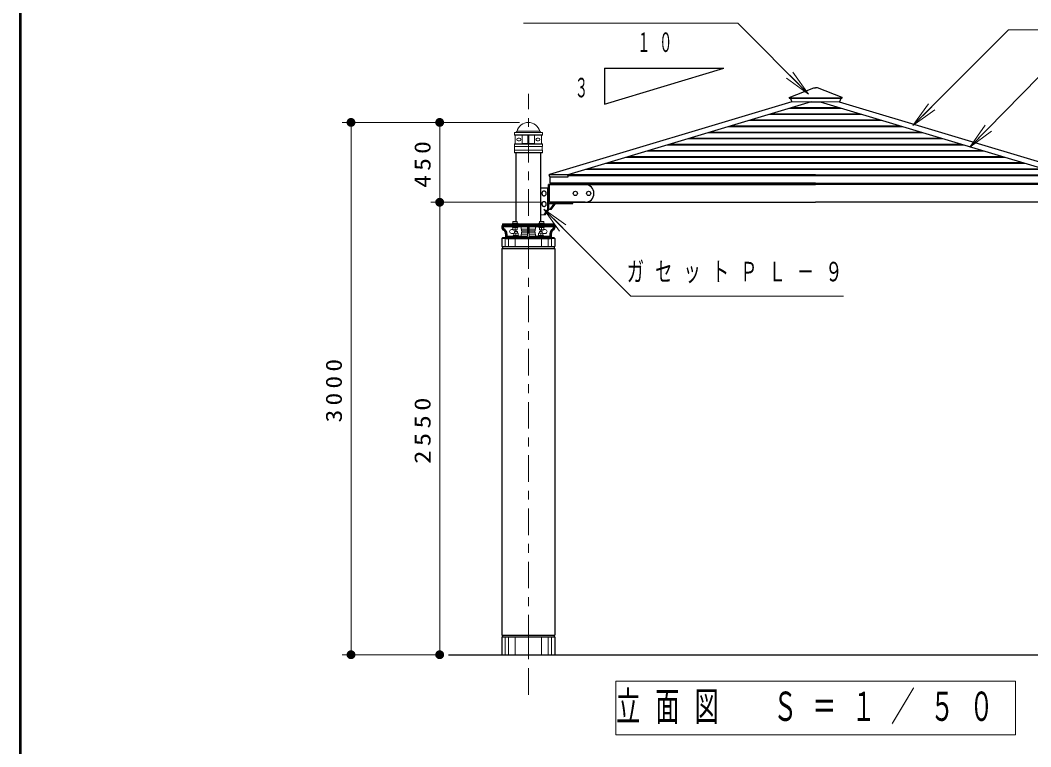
# Model space of a CAD drawing. Units: millimetres on the paper, scale 1:50. Extents: x -365 to 10, y -38 to 257.
# Drawn here: x -365 to -251, y 57.3 to 139.2 of the extents above; entities that cross this region are included whole.
import ezdxf
from ezdxf.enums import TextEntityAlignment as Align

# ---------------------------------------------------------------- set-up
doc = ezdxf.new("R2010")
doc.units = ezdxf.units.MM
doc.linetypes.add('USER2', pattern=[6, 3, -1, 1, -1])
doc.layers.add('LY_1', color=7, linetype='Continuous', lineweight=13)
doc.layers.add('LY_2', color=7, linetype='Continuous', lineweight=13)
doc.styles.add('ＭＳ ゴシック', font='')
doc.styles.get('ＭＳ ゴシック').set_extended_font_data('MS Gothic')

# ---------------------------------------------------------------- blocks, each defined once
blk = doc.blocks.new('filled_dot')
at = {"color": 0, "linetype": 'Continuous', "lineweight": -2, "const_width": 1.25}
blk.add_lwpolyline([(-0.625, 0, 1), (0.625, 0, 1)], format="xyb", close=True, dxfattribs=at)

msp = doc.modelspace()

# ---------------------------------------------------------------- linework, layer by layer
at = {"layer": 'LY_1', "lineweight": 25}
for p, q in [((-299.118, 133.783), (-299.118, 129.739)), ((-299.118, 133.783), (-285.638, 133.783)), ((-299.118, 129.738), (-285.638, 133.782)), ((-309.089, 124.259), (-309.089, 116.521)), ((-306.293, 116.521), (-306.293, 124.259)), ((-305.231, 120.847), (-305.231, 121.559)), ((-275.291, 120.847), (-305.231, 120.847)), ((-275.291, 120.847), (-245.351, 120.847)), ((-305.496, 117.877), (-305.496, 120.277)), ((-305.369, 117.877), (-305.369, 120.277)), ((-304.803, 118.477), (-304.803, 118.677)), ((-304.676, 118.477), (-304.676, 118.677)), ((-305.92, 117.277), (-305.496, 117.877)), ((-305.793, 117.277), (-305.369, 117.877)), ((-305.1, 117.877), (-305.496, 117.877)), ((-305.228, 117.877), (-304.803, 118.477)), ((-305.1, 117.877), (-304.676, 118.477)), ((-304.676, 118.477), (-304.803, 118.477)), ((-316.691, 67.677), (-235.398, 67.677))]:
    msp.add_line(p, q, dxfattribs=at)
at = {"layer": 'LY_1'}
for p, q in [((-277.853, 133.355), (-276.085, 130.88)), ((-276.085, 130.88), (-278.56, 132.647)), ((-276.085, 130.88), (-278.206, 133.001)), ((-264.317, 127.316), (-262.549, 129.791)), ((-264.317, 127.316), (-262.196, 129.438)), ((-261.842, 129.084), (-264.317, 127.316)), ((-308.691, 127.677), (-328.691, 127.677)), ((-327.691, 67.677), (-327.691, 127.677)), ((-317.691, 118.677), (-317.691, 127.677)), ((-309.271, 126.539), (-309.251, 126.559)), ((-309.271, 126.539), (-306.111, 126.539)), ((-309.271, 126.539), (-309.271, 126.279)), ((-309.251, 126.559), (-306.131, 126.559)), ((-309.089, 126.559), (-308.971, 126.677)), ((-308.971, 126.677), (-306.411, 126.677)), ((-306.293, 126.559), (-306.411, 126.677)), ((-306.131, 126.559), (-306.111, 126.539)), ((-306.111, 126.539), (-306.111, 126.279)), ((-257.904, 124.878), (-256.164, 127.372)), ((-257.904, 124.878), (-255.806, 127.023)), ((-255.449, 126.673), (-257.904, 124.878)), ((-309.271, 126.279), (-309.251, 126.259)), ((-309.271, 126.279), (-306.111, 126.279)), ((-309.251, 126.259), (-306.131, 126.259)), ((-309.251, 126.259), (-308.429, 126.223)), ((-309.191, 126.255), (-309.191, 125.263)), ((-308.841, 125.909), (-308.701, 125.909)), ((-308.841, 125.609), (-308.701, 125.609)), ((-308.391, 126.222), (-307.761, 126.222)), ((-308.391, 126.183), (-308.391, 125.334)), ((-307.761, 126.219), (-307.761, 125.299)), ((-306.991, 126.222), (-307.621, 126.222)), ((-307.621, 126.219), (-307.621, 125.299)), ((-306.991, 126.183), (-306.991, 125.334)), ((-306.131, 126.259), (-306.953, 126.223)), ((-306.541, 125.909), (-306.681, 125.909)), ((-306.541, 125.609), (-306.681, 125.609)), ((-306.191, 126.255), (-306.191, 125.263)), ((-306.131, 126.259), (-306.111, 126.279)), ((-309.231, 125.259), (-309.271, 125.219)), ((-309.271, 125.219), (-309.271, 124.979)), ((-309.271, 125.219), (-306.111, 125.219)), ((-309.271, 124.979), (-309.251, 124.959)), ((-309.271, 124.979), (-306.111, 124.979)), ((-309.251, 124.559), (-309.271, 124.539)), ((-309.271, 124.539), (-309.271, 124.299)), ((-309.271, 124.539), (-306.111, 124.539)), ((-309.271, 124.299), (-309.231, 124.259)), ((-309.271, 124.299), (-306.111, 124.299)), ((-309.251, 124.959), (-309.251, 124.559)), ((-309.251, 124.959), (-306.131, 124.959)), ((-309.251, 124.559), (-306.131, 124.559)), ((-309.231, 125.259), (-308.429, 125.294)), ((-309.231, 125.259), (-306.151, 125.259)), ((-309.231, 124.259), (-306.151, 124.259)), ((-308.391, 125.296), (-307.761, 125.296)), ((-306.991, 125.296), (-307.621, 125.296)), ((-306.151, 125.259), (-306.953, 125.294)), ((-306.151, 125.259), (-306.111, 125.219)), ((-306.111, 124.299), (-306.151, 124.259)), ((-306.111, 124.979), (-306.131, 124.959)), ((-306.131, 124.959), (-306.131, 124.559)), ((-306.131, 124.559), (-306.111, 124.539)), ((-306.111, 125.219), (-306.111, 124.979)), ((-306.111, 124.539), (-306.111, 124.299)), ((-306.211, 118.677), (-318.691, 118.677)), ((-317.691, 67.677), (-317.691, 118.677)), ((-304.17, 115.429), (-305.938, 117.904)), ((-305.938, 117.904), (-303.463, 116.136)), ((-305.938, 117.904), (-303.816, 115.783)), ((-304.791, 116.257), (-310.591, 116.257)), ((-310.591, 116.257), (-310.591, 116.077)), ((-309.491, 116.321), (-309.491, 116.257)), ((-308.891, 116.321), (-309.491, 116.321)), ((-308.951, 116.521), (-309.431, 116.521)), ((-309.431, 116.521), (-309.431, 116.321)), ((-308.951, 116.521), (-308.951, 116.321)), ((-308.891, 116.321), (-308.891, 116.257)), ((-306.491, 116.321), (-306.491, 116.257)), ((-305.891, 116.321), (-306.491, 116.321)), ((-306.431, 116.521), (-306.431, 116.321)), ((-305.951, 116.521), (-306.431, 116.521)), ((-305.793, 117.277), (-306.293, 117.277)), ((-305.951, 116.521), (-305.951, 116.321)), ((-305.891, 116.321), (-305.891, 116.257)), ((-304.791, 116.257), (-304.791, 116.077)), ((-310.591, 115.897), (-307.781, 115.897)), ((-309.591, 115.597), (-309.431, 115.597)), ((-309.591, 115.157), (-309.331, 115.157)), ((-309.491, 115.833), (-309.491, 115.897)), ((-309.491, 115.833), (-308.891, 115.833)), ((-309.431, 115.573), (-309.431, 115.833)), ((-309.431, 115.573), (-308.951, 115.573)), ((-309.351, 115.521), (-309.351, 115.573)), ((-309.351, 115.521), (-309.031, 115.521)), ((-309.331, 115.181), (-309.331, 114.921)), ((-309.331, 115.181), (-308.851, 115.181)), ((-309.251, 115.377), (-309.251, 115.181)), ((-308.931, 115.377), (-309.251, 115.377)), ((-309.191, 115.573), (-309.191, 115.833)), ((-309.091, 115.181), (-309.091, 114.921)), ((-309.031, 115.521), (-309.031, 115.573)), ((-308.951, 115.573), (-308.951, 115.833)), ((-308.931, 115.377), (-308.931, 115.181)), ((-308.891, 115.833), (-308.891, 115.897)), ((-308.851, 115.181), (-308.851, 114.921)), ((-308.491, 115.797), (-308.491, 115.677)), ((-308.451, 115.657), (-308.491, 115.677)), ((-308.451, 115.657), (-308.451, 115.477)), ((-307.781, 115.657), (-308.451, 115.657)), ((-308.411, 115.457), (-308.451, 115.477)), ((-308.451, 115.277), (-308.411, 115.297)), ((-308.451, 115.277), (-308.451, 115.097)), ((-308.411, 115.457), (-308.411, 115.297)), ((-307.781, 115.457), (-308.411, 115.457)), ((-307.781, 115.297), (-308.411, 115.297)), ((-307.781, 115.897), (-307.781, 114.857)), ((-307.641, 115.457), (-307.741, 115.457)), ((-304.791, 115.897), (-307.601, 115.897)), ((-307.601, 115.897), (-307.601, 114.857)), ((-307.601, 115.657), (-306.931, 115.657)), ((-307.601, 115.457), (-306.971, 115.457)), ((-307.601, 115.297), (-306.971, 115.297)), ((-306.971, 115.457), (-306.931, 115.477)), ((-306.971, 115.457), (-306.971, 115.297)), ((-306.931, 115.277), (-306.971, 115.297)), ((-306.931, 115.657), (-306.891, 115.677)), ((-306.931, 115.657), (-306.931, 115.477)), ((-306.931, 115.277), (-306.931, 115.097)), ((-306.891, 115.797), (-306.891, 115.677)), ((-306.531, 115.181), (-306.531, 114.921)), ((-306.051, 115.181), (-306.531, 115.181)), ((-306.491, 115.833), (-306.491, 115.897)), ((-305.891, 115.833), (-306.491, 115.833)), ((-306.131, 115.377), (-306.451, 115.377)), ((-306.451, 115.377), (-306.451, 115.181)), ((-306.431, 115.573), (-306.431, 115.833)), ((-305.951, 115.573), (-306.431, 115.573)), ((-306.351, 115.521), (-306.351, 115.573)), ((-306.031, 115.521), (-306.351, 115.521)), ((-306.291, 115.181), (-306.291, 114.921)), ((-306.191, 115.573), (-306.191, 115.833)), ((-306.131, 115.377), (-306.131, 115.181)), ((-306.051, 115.181), (-306.051, 114.921)), ((-305.791, 115.157), (-306.051, 115.157)), ((-306.031, 115.521), (-306.031, 115.573)), ((-305.951, 115.573), (-305.951, 115.833)), ((-305.791, 115.597), (-305.951, 115.597)), ((-305.891, 115.833), (-305.891, 115.897)), ((-310.316, 114.578), (-310.316, 113.677)), ((-310.191, 114.857), (-307.781, 114.857)), ((-309.941, 114.578), (-309.941, 113.677)), ((-309.391, 114.921), (-309.391, 114.857)), ((-309.391, 114.921), (-308.791, 114.921)), ((-309.191, 114.578), (-309.191, 113.677)), ((-308.791, 114.921), (-308.791, 114.857)), ((-308.491, 115.077), (-308.451, 115.097)), ((-308.491, 115.077), (-308.491, 114.957)), ((-307.781, 115.097), (-308.451, 115.097)), ((-307.691, 114.578), (-307.691, 113.677)), ((-307.601, 115.097), (-306.931, 115.097)), ((-305.191, 114.857), (-307.601, 114.857)), ((-306.891, 115.077), (-306.931, 115.097)), ((-306.891, 115.077), (-306.891, 114.957)), ((-306.591, 114.921), (-305.991, 114.921)), ((-306.591, 114.921), (-306.591, 114.857)), ((-306.191, 114.578), (-306.191, 113.677)), ((-305.991, 114.921), (-305.991, 114.857)), ((-305.441, 114.578), (-305.441, 113.677)), ((-305.066, 114.578), (-305.066, 113.677)), ((-310.316, 69.677), (-310.316, 67.677)), ((-309.941, 69.677), (-309.941, 67.677)), ((-309.191, 69.677), (-309.191, 67.677)), ((-307.691, 69.677), (-307.691, 67.677)), ((-306.191, 69.677), (-306.191, 67.677)), ((-305.441, 69.677), (-305.441, 67.677)), ((-305.066, 69.677), (-305.066, 67.677)), ((-317.691, 67.677), (-328.691, 67.677)), ((-297.819, 64.705), (-297.819, 58.649)), ((-252.763, 64.705), (-297.819, 64.705)), ((-252.763, 58.649), (-252.763, 64.705)), ((-297.819, 58.649), (-252.763, 58.649))]:
    msp.add_line(p, q, dxfattribs=at)
at = {"layer": 'LY_1', "color": 2, "lineweight": 25}
for p, q in [((-278.272, 130.47), (-275.489, 131.577)), ((-275.489, 131.577), (-275.291, 131.577)), ((-275.092, 131.577), (-275.291, 131.577)), ((-272.309, 130.47), (-275.092, 131.577)), ((-278.283, 130.444), (-278.254, 130.37)), ((-278.12, 130.357), (-277.984, 130.016)), ((-272.462, 130.357), (-272.597, 130.016)), ((-272.298, 130.444), (-272.328, 130.37)), ((-305.291, 120.277), (-306.293, 120.277))]:
    msp.add_line(p, q, dxfattribs=at)
at = {"layer": 'LY_1', "linetype": 'USER2'}
msp.add_line((-307.691, 63.163), (-307.691, 130.902), dxfattribs=at)
at = {"layer": 'LY_1', "color": 131, "lineweight": 25}
for p, q in [((-277.962, 130.004), (-305.315, 121.798)), ((-275.796, 130.004), (-303.252, 121.767)), ((-274.785, 130.004), (-247.33, 121.767)), ((-272.62, 130.004), (-245.267, 121.798)), ((-305.276, 121.559), (-305.336, 121.758)), ((-305.276, 121.559), (-303.189, 121.559)), ((-304.255, 120.847), (-304.255, 120.797)), ((-303.189, 121.559), (-303.252, 121.767)), ((-305.291, 118.757), (-305.291, 120.597)), ((-305.291, 118.677), (-305.291, 120.277)), ((-305.211, 120.677), (-275.291, 120.677)), ((-275.291, 120.741), (-305.191, 120.741)), ((-305.191, 120.677), (-305.191, 120.741)), ((-304.311, 120.677), (-305.191, 120.677)), ((-305.111, 120.677), (-304.271, 120.677)), ((-275.291, 120.741), (-245.391, 120.741)), ((-245.371, 120.677), (-275.291, 120.677)), ((-304.676, 118.677), (-305.291, 118.677)), ((-305.211, 118.677), (-275.291, 118.677)), ((-245.371, 118.677), (-275.291, 118.677))]:
    msp.add_line(p, q, dxfattribs=at)
at = {"layer": 'LY_1', "color": 2}
for p, q in [((-278.281, 130.462), (-275.291, 130.462)), ((-278.235, 130.357), (-275.291, 130.357)), ((-277.966, 130.004), (-275.291, 130.004)), ((-272.3, 130.462), (-275.291, 130.462)), ((-272.346, 130.357), (-275.291, 130.357)), ((-272.616, 130.004), (-275.291, 130.004))]:
    msp.add_line(p, q, dxfattribs=at)
at = {"layer": 'LY_1', "color": 12}
for p, q in [((-275.981, 129.948), (-275.291, 129.948)), ((-274.601, 129.948), (-275.291, 129.948)), ((-278.279, 129.259), (-275.291, 129.259)), ((-277.965, 129.353), (-275.291, 129.353)), ((-272.617, 129.353), (-275.291, 129.353)), ((-272.302, 129.259), (-275.291, 129.259)), ((-282.877, 127.88), (-275.291, 127.88)), ((-282.563, 127.974), (-275.291, 127.974)), ((-280.578, 128.569), (-275.291, 128.569)), ((-280.264, 128.664), (-275.291, 128.664)), ((-270.318, 128.664), (-275.291, 128.664)), ((-270.003, 128.569), (-275.291, 128.569)), ((-268.019, 127.974), (-275.291, 127.974)), ((-267.705, 127.88), (-275.291, 127.88)), ((-287.16, 126.595), (-275.291, 126.595)), ((-285.176, 127.19), (-275.291, 127.19)), ((-284.861, 127.284), (-275.291, 127.284)), ((-265.72, 127.284), (-275.291, 127.284)), ((-265.406, 127.19), (-275.291, 127.19)), ((-263.421, 126.595), (-275.291, 126.595)), ((-289.773, 125.811), (-275.291, 125.811)), ((-289.459, 125.905), (-275.291, 125.905)), ((-287.475, 126.5), (-275.291, 126.5)), ((-263.107, 126.5), (-275.291, 126.5)), ((-261.123, 125.905), (-275.291, 125.905)), ((-260.808, 125.811), (-275.291, 125.811)), ((-294.371, 124.431), (-275.291, 124.431)), ((-294.057, 124.526), (-275.291, 124.526)), ((-292.072, 125.121), (-275.291, 125.121)), ((-291.758, 125.215), (-275.291, 125.215)), ((-258.824, 125.215), (-275.291, 125.215)), ((-258.509, 125.121), (-275.291, 125.121)), ((-256.525, 124.526), (-275.291, 124.526)), ((-256.211, 124.431), (-275.291, 124.431)), ((-298.654, 123.146), (-275.291, 123.146)), ((-296.67, 123.742), (-275.291, 123.742)), ((-296.355, 123.836), (-275.291, 123.836)), ((-254.226, 123.836), (-275.291, 123.836)), ((-253.912, 123.742), (-275.291, 123.742)), ((-251.927, 123.146), (-275.291, 123.146)), ((-301.267, 122.363), (-275.291, 122.363)), ((-300.953, 122.457), (-275.291, 122.457)), ((-298.968, 123.052), (-275.291, 123.052)), ((-251.613, 123.052), (-275.291, 123.052)), ((-249.629, 122.457), (-275.291, 122.457)), ((-249.314, 122.363), (-275.291, 122.363))]:
    msp.add_line(p, q, dxfattribs=at)
at = {"layer": 'LY_1', "color": 4, "lineweight": 25}
for p, q in [((-275.291, 121.767), (-305.291, 121.767)), ((-275.291, 121.767), (-245.291, 121.767)), ((-310.606, 114.678), (-310.691, 114.578)), ((-304.691, 114.578), (-310.691, 114.578)), ((-310.691, 114.577), (-310.691, 113.677)), ((-304.777, 114.677), (-310.605, 114.677)), ((-304.776, 114.679), (-304.69, 114.579)), ((-304.691, 114.577), (-304.691, 113.677)), ((-310.691, 113.677), (-304.691, 113.677)), ((-310.691, 113.477), (-304.691, 113.477)), ((-310.691, 113.477), (-310.691, 69.877)), ((-310.605, 113.677), (-310.605, 113.477)), ((-304.776, 113.677), (-304.776, 113.477)), ((-304.691, 113.477), (-304.691, 69.877)), ((-310.691, 69.877), (-304.691, 69.877)), ((-310.691, 69.677), (-304.691, 69.677)), ((-310.691, 69.677), (-310.691, 67.677)), ((-310.605, 69.877), (-310.605, 69.677)), ((-304.776, 69.877), (-304.776, 69.677)), ((-304.691, 69.677), (-304.691, 67.677))]:
    msp.add_line(p, q, dxfattribs=at)
at = {"layer": 'LY_1', "color": 4}
for p in [(-303.223, 121.673), (-247.358, 121.673)]:
    msp.add_line(p, (-275.291, 121.673), dxfattribs=at)
at = {"layer": 'LY_1', "color": 40, "lineweight": 25}
for p, q in [((-301.291, 120.677), (-305.411, 120.677)), ((-305.411, 118.557), (-305.411, 120.677)), ((-301.291, 118.677), (-305.411, 118.677)), ((-305.411, 118.557), (-302.691, 118.557)), ((-302.691, 118.557), (-302.691, 118.677))]:
    msp.add_line(p, q, dxfattribs=at)
at = {"layer": 'LY_1', "color": 140, "lineweight": 50}
for p, q in [((-310.591, 116.077), (-304.791, 116.077)), ((-310.591, 116.077), (-310.591, 115.793)), ((-310.191, 115.137), (-310.191, 114.677)), ((-305.191, 115.137), (-305.191, 114.677)), ((-304.791, 116.077), (-304.791, 115.793)), ((-310.191, 114.677), (-305.191, 114.677))]:
    msp.add_line(p, q, dxfattribs=at)
at = {"layer": 'LY_1'}
for points in [[(-276.085, 130.88), (-284.072, 138.867), (-308.242, 138.867)], [(-264.317, 127.316), (-253.537, 138.096), (-235.252, 138.096)], [(-257.904, 124.878), (-250.088, 132.87), (-223.088, 132.87)], [(-305.938, 117.904), (-296.136, 108.103), (-272.136, 108.103)]]:
    msp.add_lwpolyline(points, dxfattribs=at)
at = {"layer": 'LY_1', "lineweight": 25}
for points in [[(-305.92, 119.977), (-305.902, 119.976), (-305.883, 119.973), (-305.865, 119.967), (-305.848, 119.959), (-305.831, 119.949), (-305.814, 119.937), (-305.799, 119.923), (-305.784, 119.907), (-305.77, 119.889), (-305.758, 119.87), (-305.746, 119.849), (-305.737, 119.827), (-305.728, 119.804), (-305.721, 119.78), (-305.715, 119.755), (-305.711, 119.729), (-305.709, 119.703), (-305.708, 119.677), (-305.709, 119.651), (-305.711, 119.625), (-305.715, 119.6), (-305.721, 119.575), (-305.728, 119.551), (-305.737, 119.527), (-305.746, 119.505), (-305.758, 119.484), (-305.77, 119.465), (-305.784, 119.448), (-305.799, 119.432), (-305.814, 119.418), (-305.831, 119.405), (-305.848, 119.395), (-305.865, 119.388), (-305.883, 119.382), (-305.902, 119.378), (-305.92, 119.377), (-305.939, 119.378), (-305.957, 119.382), (-305.975, 119.388), (-305.993, 119.395), (-306.01, 119.405), (-306.026, 119.418), (-306.042, 119.432), (-306.057, 119.448), (-306.07, 119.465), (-306.083, 119.484), (-306.094, 119.505), (-306.104, 119.527), (-306.112, 119.551), (-306.12, 119.575), (-306.125, 119.6), (-306.129, 119.625), (-306.132, 119.651), (-306.132, 119.677), (-306.132, 119.703), (-306.129, 119.729), (-306.125, 119.755), (-306.12, 119.78), (-306.112, 119.804), (-306.104, 119.827), (-306.094, 119.849), (-306.083, 119.87), (-306.07, 119.889), (-306.057, 119.907), (-306.042, 119.923), (-306.026, 119.937), (-306.01, 119.949), (-305.993, 119.959), (-305.975, 119.967), (-305.957, 119.973), (-305.939, 119.976)], [(-305.92, 118.777), (-305.902, 118.776), (-305.883, 118.773), (-305.865, 118.767), (-305.848, 118.759), (-305.831, 118.749), (-305.814, 118.737), (-305.799, 118.723), (-305.784, 118.707), (-305.77, 118.689), (-305.758, 118.67), (-305.746, 118.649), (-305.737, 118.627), (-305.728, 118.604), (-305.721, 118.58), (-305.715, 118.555), (-305.711, 118.529), (-305.709, 118.503), (-305.708, 118.477), (-305.709, 118.451), (-305.711, 118.425), (-305.715, 118.4), (-305.721, 118.375), (-305.728, 118.351), (-305.737, 118.327), (-305.746, 118.305), (-305.758, 118.284), (-305.77, 118.265), (-305.784, 118.248), (-305.799, 118.232), (-305.814, 118.218), (-305.831, 118.205), (-305.848, 118.195), (-305.865, 118.188), (-305.883, 118.182), (-305.902, 118.178), (-305.92, 118.177), (-305.939, 118.178), (-305.957, 118.182), (-305.975, 118.188), (-305.993, 118.195), (-306.01, 118.205), (-306.026, 118.218), (-306.042, 118.232), (-306.057, 118.248), (-306.07, 118.265), (-306.083, 118.284), (-306.094, 118.305), (-306.104, 118.327), (-306.112, 118.351), (-306.12, 118.375), (-306.125, 118.4), (-306.129, 118.425), (-306.132, 118.451), (-306.132, 118.477), (-306.132, 118.503), (-306.129, 118.529), (-306.125, 118.555), (-306.12, 118.58), (-306.112, 118.604), (-306.104, 118.627), (-306.094, 118.649), (-306.083, 118.67), (-306.07, 118.689), (-306.057, 118.707), (-306.042, 118.723), (-306.026, 118.737), (-306.01, 118.749), (-305.993, 118.759), (-305.975, 118.767), (-305.957, 118.773), (-305.939, 118.776)]]:
    msp.add_lwpolyline(points, close=True, dxfattribs=at)
at = {"layer": 'LY_1', "color": 40, "lineweight": 25}
for centre in [(-302.391, 119.677), (-300.891, 119.677)]:
    msp.add_circle(centre, 0.24, dxfattribs=at)
at = {"layer": 'LY_1', "color": 2, "lineweight": 25}
for centre, start, end in [((-278.265, 130.451), 111.7, 201.7), ((-278.235, 130.377), 201.7, 270), ((-277.966, 130.024), 196.7, 270), ((-272.616, 130.024), 270, 343.3), ((-272.346, 130.377), 270, 338.3), ((-272.317, 130.451), 338.3, 68.3)]:
    msp.add_arc(centre, 0.02, start, end, dxfattribs=at)
at = {"layer": 'LY_1'}
for centre, radius, start, end in [((-307.691, 126.358), 1.319, 14.00253, 165.99746), ((-308.841, 125.759), 0.15, 90, 270), ((-308.701, 125.759), 0.15, 270, 90), ((-308.431, 126.183), 0.04, 0, 87.5), ((-307.801, 126.219), 0.04, 0, 90), ((-307.581, 126.219), 0.04, 90, 180), ((-306.951, 126.183), 0.04, 92.5, 180), ((-306.681, 125.759), 0.15, 90, 270), ((-306.541, 125.759), 0.15, 270, 90), ((-308.431, 125.334), 0.04, 272.5, 0), ((-307.801, 125.299), 0.04, 270, 0), ((-307.581, 125.299), 0.04, 180, 270), ((-306.951, 125.334), 0.04, 180, 267.5), ((-309.591, 115.377), 0.22, 90.00001, 267.3386), ((-309.291, 115.377), 0.22, 0.00016, 40.88696), ((-308.591, 115.797), 0.1, 0, 90), ((-306.791, 115.797), 0.1, 89.99999, 180), ((-306.091, 115.377), 0.22, 139.11303, 179.99984), ((-305.791, 115.377), 0.22, 270, 90), ((-308.591, 114.957), 0.1, 270, 0), ((-306.791, 114.957), 0.1, 179.99999, 270)]:
    msp.add_arc(centre, radius, start, end, dxfattribs=at)
at = {"layer": 'LY_1', "color": 131, "lineweight": 25}
for centre, radius, start, end in [((-305.306, 121.767), 0.032, 106.69924, 196.69924), ((-305.211, 120.597), 0.08, 90, 180), ((-304.311, 120.797), 0.056, 270, 0), ((-305.211, 118.757), 0.08, 180, 270)]:
    msp.add_arc(centre, radius, start, end, dxfattribs=at)
at = {"layer": 'LY_1', "color": 40, "lineweight": 25}
msp.add_arc((-301.291, 119.677), 1, 270, 90, dxfattribs=at)
at = {"layer": 'LY_1', "color": 140, "lineweight": 50}
for centre, radius, start, end in [((-310.391, 115.793), 0.2, 180, 242.74229), ((-310.729, 115.137), 0.538, 0, 62.74229), ((-304.653, 115.137), 0.538, 117.25771, 179.99999), ((-304.991, 115.793), 0.2, 297.25771, 0)]:
    msp.add_arc(centre, radius, start, end, dxfattribs=at)
at = {"layer": 'LY_2', "lineweight": 50}
msp.add_line((-365, 257), (-365, 0), dxfattribs=at)

# ---------------------------------------------------------------- block references
at = {"layer": 'LY_1', "xscale": 0.4, "yscale": 0.4}
for p, rotation in [((-327.691, 127.677), 270), ((-317.691, 127.677), 270), ((-317.691, 118.677), 90), ((-317.691, 118.677), 270), ((-327.691, 67.677), 90), ((-317.691, 67.677), 90)]:
    msp.add_blockref('filled_dot', p, dxfattribs=dict(at, rotation=rotation))

# ---------------------------------------------------------------- texts
at = {"layer": 'LY_1', "style": 'ＭＳ ゴシック', "width": 0.5}
msp.add_text('３', height=2.199, dxfattribs=at).set_placement((-301.705, 131.603), align=Align.MIDDLE_CENTER)
at = {"layer": 'LY_1', "style": 'ＭＳ ゴシック'}
for s, insert, char_height, attachment_point in [('\\T1.64;\\W0.5;１０', (-292.95, 136.703), 2.199, 5), ('\\T1.64;\\W0.65;ガセットＰＬ－９', (-296.591, 110.753), 2.199, 4), ('\\T1.64;\\W0.6;立面図\u3000Ｓ＝１／５０', (-297.791, 61.677), 3.299, 4)]:
    msp.add_mtext(s, dxfattribs=dict(at, insert=insert, char_height=char_height, attachment_point=attachment_point))
at = {"layer": 'LY_1', "char_height": 1.833, "attachment_point": 8, "rotation": 90, "style": 'ＭＳ ゴシック'}
for s, insert in [('\\T1.33;\\W1.15;450', (-318.691, 123.177)), ('\\T1.33;\\W1.15;3000', (-328.691, 97.677)), ('\\T1.33;\\W1.2;2550', (-318.691, 93.177))]:
    msp.add_mtext(s, dxfattribs=dict(at, insert=insert))

doc.saveas('drawing.dxf')
